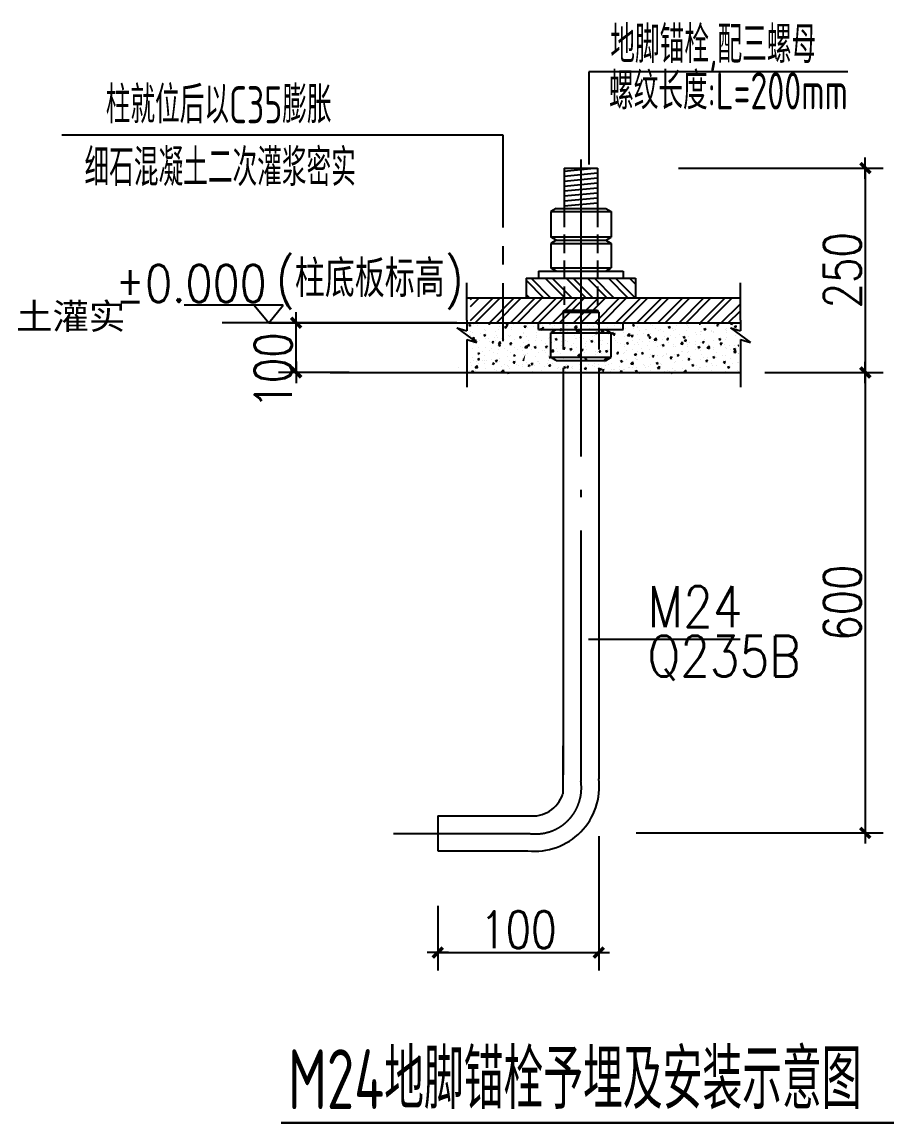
# Model space of a CAD drawing. Extents: x 2072855 to 2883818, y 17306032 to 17674225.
# Drawn here: x 2236863 to 2248630, y 17534726 to 17549580 of the extents above; entities that cross this region are included whole.
import ezdxf
from ezdxf.enums import TextEntityAlignment as Align

# ---------------------------------------------------------------- set-up
doc = ezdxf.new("R2010")
doc.units = 0
doc.header["$LTSCALE"] = 1000
doc.header["$MEASUREMENT"] = 0
for name, pattern in [('CENTER', [2, 1.25, -0.25, 0.25, -0.25]), ('CENTER3', [5, 4, -0.45, 0.1, -0.45]), ('DASH', [0.35, 0.25, -0.1]), ('DASHED', [0.75, 0.5, -0.25])]:
    doc.linetypes.add(name, pattern=pattern)
for name, color, linetype in [('1', 7, 'Continuous'), ('9', 7, 'Continuous'), ('DIMS', 3, 'Continuous'), ('HIDEN', 5, 'DASHED'), ('LAYER3', 3, 'CENTER'), ('PUB_DIM', 161, 'Continuous'), ('PUB_TEXT', 7, 'Continuous')]:
    doc.layers.add(name, color=color, linetype=linetype)
doc.styles.add('_HZDX', font='txt.shx', dxfattribs={"width": 0.8, "bigfont": 'HZDX.shx'})
doc.styles.add('_HZTXT', font='txt.shx', dxfattribs={"width": 0.8, "bigfont": 'hztxt.shx'})
doc.styles.add('TSSD_REIN', font='tssdeng.shx', dxfattribs={"width": 0.7, "bigfont": 'tssdchn.shx'})
doc.styles.add('图框', font='')
doc.styles.get('图框').set_extended_font_data('SimSun')

# ---------------------------------------------------------------- blocks, each defined once
blk = doc.blocks.new('_DIMX')
blk.add_line((-150, 0), (150, 0))
at = {"const_width": 50}
blk.add_lwpolyline([(-70, -70), (70, 70)], dxfattribs=at)
blk = doc.blocks.new('*X272')
at = {"color": 0}
for p, q in [((371.2, 714.86), (374.74, 718.39)), ((371.2, 717.69), (371.91, 718.39)), ((372.15, 714.39), (376.15, 718.39)), ((374.98, 714.39), (378.98, 718.39)), ((376.4, 714.39), (380.4, 718.39)), ((379.23, 714.39), (383.23, 718.39)), ((380.64, 714.39), (384.64, 718.39)), ((383.47, 714.39), (387.47, 718.39)), ((384.88, 714.39), (388.88, 718.39)), ((387.71, 714.39), (391.71, 718.39)), ((389.13, 714.39), (393.13, 718.39)), ((391.95, 714.39), (393.2, 715.64))]:
    blk.add_line(p, q, dxfattribs=at)
blk = doc.blocks.new('*X271')
at = {"color": 0}
for p, q in [((405.35, 732.04), (409.83, 736.51)), ((405.35, 736.28), (405.59, 736.51)), ((405.35, 734.87), (407, 736.51)), ((406.24, 731.51), (411.24, 736.51)), ((409.07, 731.51), (414.07, 736.51)), ((410.49, 731.51), (415.49, 736.51)), ((413.31, 731.51), (418.31, 736.51)), ((414.73, 731.51), (419.73, 736.51)), ((417.56, 731.51), (422.56, 736.51)), ((418.97, 731.51), (423.97, 736.51)), ((421.8, 731.51), (426.8, 736.51)), ((423.21, 731.51), (428.21, 736.51)), ((426.04, 731.51), (431.04, 736.51)), ((427.46, 731.51), (432.46, 736.51)), ((430.29, 731.51), (435.29, 736.51)), ((431.7, 731.51), (436.7, 736.51)), ((434.53, 731.51), (439.53, 736.51)), ((435.94, 731.51), (440.94, 736.51)), ((438.77, 731.51), (443.77, 736.51)), ((440.18, 731.51), (445.18, 736.51)), ((443.01, 731.51), (448.01, 736.51)), ((444.43, 731.51), (449.43, 736.51)), ((447.26, 731.51), (452.26, 736.51)), ((448.67, 731.51), (453.67, 736.51)), ((451.5, 731.51), (456.5, 736.51)), ((452.91, 731.51), (457.91, 736.51)), ((455.74, 731.51), (459.66, 735.43)), ((457.16, 731.51), (459.66, 734.01))]:
    blk.add_line(p, q, dxfattribs=at)
blk = doc.blocks.new('ARROW')
at = {"layer": 'DIMS'}
blk.add_solid([(0, 0), (1.5, 0.2), (1.5, -0.2)], dxfattribs=at)
blk = doc.blocks.new('BROKENTAG')
at = {"layer": 'DIMS'}
for p, q in [((-0.85, 0), (-3, 0)), ((1.5, 2), (-1.5, -2)), ((-0.85, 0), (-1.5, -2)), ((1.5, 2), (0.85, 0)), ((3, 0), (0.85, 0))]:
    blk.add_line(p, q, dxfattribs=at)

msp = doc.modelspace()

# ---------------------------------------------------------------- linework, layer by layer
at = {"color": 0}
for p, q in [((2242886.6, 17545491.2), (2242910, 17545500.2)), ((2242903.3, 17545480), (2242910.1, 17545500.2)), ((2242945, 17545506.7), (2242945, 17545506.7)), ((2243018.1, 17545514.6), (2243018.1, 17545514.6)), ((2243127.4, 17545509.3), (2243127.4, 17545509.3)), ((2243152.7, 17545512), (2243155.1, 17545514.9)), ((2243152.7, 17545512), (2243172.7, 17545510.3)), ((2243172.7, 17545510.3), (2243171.9, 17545514.9)), ((2243392.9, 17545491), (2243409, 17545510.3)), ((2243412.9, 17545489.2), (2243409.1, 17545510.2)), ((2243488.9, 17545508.2), (2243488.9, 17545508.2)), ((2243678.4, 17545508.8), (2243678.4, 17545508.8)), ((2243797, 17545510.4), (2243797, 17545510.4)), ((2243857.1, 17545501.3), (2243857.1, 17545501.3)), ((2243976.4, 17545514.9), (2243984, 17545513.7)), ((2243984, 17545513.7), (2243983.9, 17545514.9)), ((2244481.9, 17545494.1), (2244481.9, 17545494.1)), ((2244617.6, 17545514.9), (2244628.4, 17545507.5)), ((2244628.5, 17545507.5), (2244630.9, 17545514.9)), ((2244851.3, 17545495.3), (2244851.3, 17545495.3)), ((2244935.2, 17545506.4), (2244935.2, 17545506.4)), ((2245093, 17545491.9), (2245116.5, 17545500.9)), ((2245109.7, 17545480.7), (2245116.5, 17545500.9)), ((2245334, 17545497.8), (2245334, 17545497.8)), ((2245818.2, 17545502.1), (2245818.2, 17545502.1)), ((2245988.6, 17545511.8), (2245991.2, 17545514.9)), ((2245988.6, 17545511.8), (2246008.6, 17545510)), ((2246008.7, 17545510), (2246007.8, 17545514.9)), ((2246190.8, 17545505.1), (2246190.8, 17545505.1)), ((2246228.8, 17545490.7), (2246245, 17545510)), ((2246248.9, 17545489), (2246245, 17545510)), ((2246411.6, 17545511.9), (2246414.4, 17545514.9)), ((2246411.6, 17545511.9), (2246441.4, 17545507.3)), ((2246441.5, 17545507.3), (2246440.6, 17545514.9)), ((2242886.6, 17545491.2), (2242903.2, 17545480)), ((2242898.1, 17545367.9), (2242898.1, 17545367.9)), ((2242903, 17545407.6), (2242903, 17545407.6)), ((2242912.5, 17545360.5), (2242912.5, 17545360.5)), ((2242916.7, 17545481.6), (2242916.7, 17545481.6)), ((2242940.9, 17545395.2), (2242940.9, 17545395.2)), ((2243000.5, 17545492.6), (2243000.5, 17545492.6)), ((2243039.3, 17545377.2), (2243039.3, 17545377.2)), ((2243076.8, 17545360.4), (2243076.8, 17545360.4)), ((2243086.5, 17545356.4), (2243109.9, 17545365.4)), ((2243086.5, 17545356.4), (2243103.1, 17545345.1)), ((2243098.3, 17545441.1), (2243098.3, 17545441.1)), ((2243103.2, 17545345.1), (2243110, 17545365.4)), ((2243112.8, 17545418.8), (2243112.8, 17545418.8)), ((2243250.8, 17545405.1), (2243250.8, 17545405.1)), ((2243255.6, 17545352.8), (2243255.6, 17545352.8)), ((2243282, 17545440.3), (2243282, 17545440.3)), ((2243293.6, 17545474.6), (2243293.6, 17545474.6)), ((2243334.6, 17545416.1), (2243334.6, 17545416.1)), ((2243367.8, 17545464.4), (2243391.3, 17545473.4)), ((2243367.8, 17545464.4), (2243384.5, 17545453.2)), ((2243384.5, 17545453.1), (2243391.3, 17545473.4)), ((2243392.9, 17545491), (2243412.9, 17545489.3)), ((2243421.5, 17545357.4), (2243421.5, 17545357.4)), ((2243451.8, 17545353.9), (2243451.8, 17545353.9)), ((2243455.9, 17545465.4), (2243455.9, 17545465.4)), ((2243461.4, 17545432.8), (2243461.4, 17545432.8)), ((2243616.8, 17545391), (2243616.8, 17545391)), ((2243623.8, 17545377.5), (2243623.8, 17545377.5)), ((2243627.9, 17545489), (2243627.9, 17545489)), ((2243633.1, 17545470), (2243649.2, 17545489.2)), ((2243633.1, 17545470), (2243653.1, 17545468.3)), ((2243653.1, 17545468.2), (2243649.3, 17545489.2)), ((2243672.9, 17545460.7), (2243672.9, 17545460.7)), ((2243756.8, 17545471.7), (2243756.8, 17545471.7)), ((2243792.9, 17545398.9), (2243792.9, 17545398.9)), ((2243795.5, 17545356.3), (2243795.5, 17545356.3)), ((2243812.1, 17545424.5), (2243812.1, 17545424.5)), ((2243849.1, 17545437.6), (2243872.6, 17545446.6)), ((2243849.1, 17545437.6), (2243865.8, 17545426.3)), ((2243865.8, 17545426.3), (2243872.6, 17545446.6)), ((2243873.3, 17545449), (2243889.4, 17545468.2)), ((2243873.3, 17545449), (2243893.3, 17545447.2)), ((2243883.6, 17545488.4), (2243883.6, 17545488.4)), ((2243893.3, 17545447.2), (2243889.5, 17545468.2)), ((2243966.9, 17545424), (2243966.9, 17545424)), ((2244007, 17545384.2), (2244007, 17545384.2)), ((2244007.4, 17545458), (2244007.4, 17545458)), ((2244035.9, 17545493.7), (2244035.9, 17545493.7)), ((2244090.8, 17545395.2), (2244090.8, 17545395.2)), ((2244113.5, 17545428), (2244129.6, 17545447.2)), ((2244113.5, 17545428), (2244133.5, 17545426.2)), ((2244133.5, 17545426.2), (2244129.7, 17545447.2)), ((2244138.8, 17545447.6), (2244138.8, 17545447.6)), ((2244202.7, 17545491.5), (2244202.7, 17545491.5)), ((2244214.7, 17545486.2), (2244214.7, 17545486.2)), ((2244217.7, 17545411.9), (2244217.7, 17545411.9)), ((2244303.9, 17545357.6), (2244303.9, 17545357.6)), ((2244308, 17545469), (2244308, 17545469)), ((2244311.6, 17545462.9), (2244337.7, 17545490.1)), ((2244311.6, 17545462.9), (2244341.4, 17545458.2)), ((2244330.4, 17545410.8), (2244353.8, 17545419.8)), ((2244330.4, 17545410.8), (2244347.1, 17545399.5)), ((2244341.4, 17545458.2), (2244337.7, 17545490)), ((2244347.1, 17545399.5), (2244353.9, 17545419.7)), ((2244353.7, 17545407), (2244369.8, 17545426.2)), ((2244353.7, 17545407), (2244373.7, 17545405.2)), ((2244373.7, 17545405.2), (2244369.9, 17545426.2)), ((2244393.4, 17545478.6), (2244393.4, 17545478.6)), ((2244429.2, 17545439.7), (2244429.2, 17545439.7)), ((2244477.8, 17545382.7), (2244477.8, 17545382.7)), ((2244513, 17545450.8), (2244513, 17545450.8)), ((2244572.2, 17545471.1), (2244572.2, 17545471.1)), ((2244579.5, 17545358.8), (2244579.5, 17545358.8)), ((2244593.9, 17545385.9), (2244610, 17545405.2)), ((2244593.9, 17545385.9), (2244613.9, 17545384.2)), ((2244613.9, 17545384.2), (2244610.1, 17545405.2)), ((2244639.8, 17545467.5), (2244639.8, 17545467.5)), ((2244649.8, 17545406.2), (2244649.8, 17545406.2)), ((2244669, 17545407.4), (2244695.1, 17545434.6)), ((2244669, 17545407.4), (2244698.8, 17545402.8)), ((2244698.8, 17545402.8), (2244695.1, 17545434.6)), ((2244751, 17545463.5), (2244751, 17545463.5)), ((2244763.2, 17545363.2), (2244763.2, 17545363.2)), ((2244774.8, 17545392.3), (2244774.8, 17545392.3)), ((2244811.7, 17545383.9), (2244835.1, 17545392.9)), ((2244811.7, 17545383.9), (2244828.3, 17545372.7)), ((2244818.9, 17545427.7), (2244818.9, 17545427.7)), ((2244828.4, 17545372.7), (2244835.2, 17545392.9)), ((2244834.1, 17545364.9), (2244850.2, 17545384.2)), ((2244834.1, 17545364.9), (2244854.1, 17545363.2)), ((2244847.1, 17545374.3), (2244847.1, 17545374.3)), ((2244854.1, 17545363.2), (2244850.3, 17545384.1)), ((2244929.7, 17545456), (2244929.7, 17545456)), ((2244970.1, 17545425.8), (2244970.1, 17545425.8)), ((2244973.9, 17545391), (2244973.9, 17545391)), ((2244992.9, 17545452.8), (2244992.9, 17545452.8)), ((2245026.4, 17545352), (2245052.5, 17545379.2)), ((2245026.4, 17545352), (2245056.2, 17545347.4)), ((2245050.3, 17545352.3), (2245050.3, 17545352.3)), ((2245056.2, 17545347.4), (2245052.5, 17545379.2)), ((2245074.3, 17545343.9), (2245090.4, 17545363.2)), ((2245094.3, 17545342.1), (2245090.5, 17545363.1)), ((2245093, 17545491.9), (2245109.7, 17545480.7)), ((2245108.5, 17545448.4), (2245108.5, 17545448.4)), ((2245160.7, 17545364.9), (2245160.7, 17545364.9)), ((2245164.8, 17545476.4), (2245164.8, 17545476.4)), ((2245165.4, 17545459.3), (2245165.4, 17545459.3)), ((2245185.4, 17545418.8), (2245185.4, 17545418.8)), ((2245245.6, 17545385.8), (2245245.6, 17545385.8)), ((2245269.2, 17545429.9), (2245269.2, 17545429.9)), ((2245287.3, 17545440.9), (2245287.3, 17545440.9)), ((2245292.9, 17545357.1), (2245316.4, 17545366.1)), ((2245292.9, 17545357.1), (2245309.6, 17545345.9)), ((2245309.6, 17545345.9), (2245316.4, 17545366.1)), ((2245329.9, 17545386.3), (2245329.9, 17545386.3)), ((2245360.7, 17545492.9), (2245360.7, 17545492.9)), ((2245396.1, 17545446.5), (2245396.1, 17545446.5)), ((2245440.9, 17545419.3), (2245440.9, 17545419.3)), ((2245466, 17545433.3), (2245466, 17545433.3)), ((2245503.8, 17545411.4), (2245503.8, 17545411.4)), ((2245574.3, 17545465.1), (2245597.8, 17545474.1)), ((2245574.3, 17545465.1), (2245591, 17545453.9)), ((2245591, 17545453.9), (2245597.8, 17545474.1)), ((2245603.3, 17545353.3), (2245603.3, 17545353.3)), ((2245607.6, 17545474.4), (2245607.6, 17545474.4)), ((2245636.2, 17545452.9), (2245636.2, 17545452.9)), ((2245644.8, 17545425.8), (2245644.8, 17545425.8)), ((2245675.8, 17545435), (2245675.8, 17545435)), ((2245691.4, 17545485.4), (2245691.4, 17545485.4)), ((2245730.1, 17545370), (2245730.1, 17545370)), ((2245823.6, 17545418.2), (2245823.6, 17545418.2)), ((2245831.5, 17545486.4), (2245831.5, 17545486.4)), ((2245844.9, 17545456.5), (2245844.9, 17545456.5)), ((2245941.6, 17545397.9), (2245941.6, 17545397.9)), ((2245959.4, 17545369.2), (2245959.4, 17545369.2)), ((2246002.4, 17545410.6), (2246002.4, 17545410.6)), ((2246014.8, 17545370.1), (2246014.8, 17545370.1)), ((2246018.8, 17545481.6), (2246018.8, 17545481.6)), ((2246025.5, 17545408.9), (2246025.5, 17545408.9)), ((2246055.6, 17545438.3), (2246079, 17545447.3)), ((2246055.6, 17545438.3), (2246072.2, 17545427.1)), ((2246072.3, 17545427), (2246079.1, 17545447.3)), ((2246152.3, 17545425.6), (2246152.3, 17545425.6)), ((2246154.7, 17545402.7), (2246154.7, 17545402.7)), ((2246181.1, 17545403.1), (2246181.1, 17545403.1)), ((2246186.7, 17545393.7), (2246186.7, 17545393.7)), ((2246228.8, 17545490.7), (2246248.8, 17545489)), ((2246350, 17545436.2), (2246350, 17545436.2)), ((2246355.9, 17545415.1), (2246355.9, 17545415.1)), ((2246359.9, 17545395.5), (2246359.9, 17545395.5)), ((2246363.8, 17545453.5), (2246363.8, 17545453.5)), ((2246447.6, 17545464.5), (2246447.6, 17545464.5)), ((2246469, 17545469.7), (2246485.2, 17545489)), ((2246469, 17545469.7), (2246489, 17545468)), ((2246489.1, 17545467.9), (2246485.2, 17545488.9)), ((2246486.4, 17545349.1), (2246486.4, 17545349.1)), ((2242926.4, 17545302.9), (2242952.5, 17545330.1)), ((2242926.4, 17545302.9), (2242956.2, 17545298.3)), ((2242936.8, 17545283.8), (2242936.8, 17545283.8)), ((2242951.2, 17545245.2), (2242951.2, 17545245.2)), ((2242956.2, 17545298.3), (2242952.5, 17545330.1)), ((2242959, 17545281.2), (2242975.1, 17545300.4)), ((2242959, 17545281.2), (2242979, 17545279.4)), ((2242968.7, 17545322.9), (2242968.7, 17545322.9)), ((2242979, 17545279.4), (2242975.1, 17545300.4)), ((2243030.9, 17545290.4), (2243030.9, 17545290.4)), ((2243108.8, 17545307.3), (2243108.8, 17545307.3)), ((2243147.5, 17545315.4), (2243147.5, 17545315.4)), ((2243162.7, 17545273), (2243162.7, 17545273)), ((2243199.2, 17545260.1), (2243215.3, 17545279.4)), ((2243199.2, 17545260.1), (2243219.2, 17545258.4)), ((2243219.2, 17545258.4), (2243215.3, 17545279.4)), ((2243226.2, 17545323.9), (2243226.2, 17545323.9)), ((2243246.5, 17545284), (2243246.5, 17545284)), ((2243273.8, 17545217.3), (2243273.8, 17545217.3)), ((2243277.9, 17545328.8), (2243277.9, 17545328.8)), ((2243283.8, 17545247.5), (2243309.9, 17545274.7)), ((2243283.8, 17545247.5), (2243313.6, 17545242.9)), ((2243286.4, 17545221.6), (2243309.8, 17545230.6)), ((2243286.4, 17545221.6), (2243303, 17545210.3)), ((2243303.1, 17545210.3), (2243309.9, 17545230.5)), ((2243313.6, 17545242.9), (2243309.9, 17545274.7)), ((2243326.2, 17545307.8), (2243326.2, 17545307.8)), ((2243373.3, 17545300.7), (2243373.3, 17545300.7)), ((2243434.4, 17545345.3), (2243434.4, 17545345.3)), ((2243439.4, 17545239.1), (2243455.5, 17545258.4)), ((2243439.4, 17545239.1), (2243459.4, 17545237.4)), ((2243447.8, 17545242.4), (2243447.8, 17545242.4)), ((2243459.4, 17545237.3), (2243455.5, 17545258.3)), ((2243505, 17545300.3), (2243505, 17545300.3)), ((2243567.7, 17545329.6), (2243591.2, 17545338.6)), ((2243567.7, 17545329.6), (2243584.4, 17545318.3)), ((2243580.6, 17545207.5), (2243580.6, 17545207.5)), ((2243584.4, 17545318.3), (2243591.2, 17545338.5)), ((2243584.8, 17545328.6), (2243584.8, 17545328.6)), ((2243613.1, 17545337.7), (2243613.1, 17545337.7)), ((2243619.7, 17545266), (2243619.7, 17545266)), ((2243641.2, 17545192.1), (2243667.3, 17545219.3)), ((2243671, 17545187.4), (2243667.3, 17545219.2)), ((2243668.7, 17545339.6), (2243668.7, 17545339.6)), ((2243679.6, 17545218.1), (2243695.7, 17545237.3)), ((2243679.6, 17545218.1), (2243699.6, 17545216.4)), ((2243683.8, 17545292.7), (2243683.8, 17545292.7)), ((2243699.6, 17545216.3), (2243695.7, 17545237.3)), ((2243707.4, 17545224.2), (2243707.4, 17545224.2)), ((2243767.6, 17545194.7), (2243791.1, 17545203.7)), ((2243784.3, 17545183.5), (2243791.1, 17545203.7)), ((2243788.9, 17545287.4), (2243788.9, 17545287.4)), ((2243791.9, 17545330.2), (2243791.9, 17545330.2)), ((2243798.3, 17545224.7), (2243798.3, 17545224.7)), ((2243862.5, 17545285.2), (2243862.5, 17545285.2)), ((2243918.9, 17545252.1), (2243918.9, 17545252.1)), ((2243919.8, 17545197.1), (2243935.9, 17545216.3)), ((2243919.8, 17545197.1), (2243939.8, 17545195.3)), ((2243939.8, 17545195.3), (2243935.9, 17545216.3)), ((2243958.7, 17545201.1), (2243958.7, 17545201.1)), ((2243962.8, 17545312.5), (2243962.8, 17545312.5)), ((2243970.7, 17545322.6), (2243970.7, 17545322.6)), ((2243993.6, 17545258.2), (2243993.6, 17545258.2)), ((2244002.7, 17545263.1), (2244002.7, 17545263.1)), ((2244041.3, 17545277.6), (2244041.3, 17545277.6)), ((2244049, 17545302.7), (2244072.5, 17545311.7)), ((2244049, 17545302.7), (2244065.7, 17545291.5)), ((2244065.7, 17545291.5), (2244072.5, 17545311.7)), ((2244129.6, 17545279.8), (2244129.6, 17545279.8)), ((2244130.7, 17545224.6), (2244130.7, 17545224.6)), ((2244134.7, 17545336.1), (2244134.7, 17545336.1)), ((2244149.5, 17545315.1), (2244149.5, 17545315.1)), ((2244188.9, 17545291.7), (2244188.9, 17545291.7)), ((2244220.1, 17545270.1), (2244220.1, 17545270.1)), ((2244269.1, 17545218.2), (2244269.1, 17545218.2)), ((2244299.8, 17545246.1), (2244299.8, 17545246.1)), ((2244328.2, 17545307.5), (2244328.2, 17545307.5)), ((2244341.1, 17545307.7), (2244341.1, 17545307.7)), ((2244384.2, 17545325.3), (2244384.2, 17545325.3)), ((2244398.8, 17545262.5), (2244398.8, 17545262.5)), ((2244424.9, 17545318.7), (2244424.9, 17545318.7)), ((2244463.6, 17545203.3), (2244463.6, 17545203.3)), ((2244464.4, 17545251.7), (2244464.4, 17545251.7)), ((2244473.8, 17545271.2), (2244473.8, 17545271.2)), ((2244507, 17545299.9), (2244507, 17545299.9)), ((2244530.3, 17545275.9), (2244553.7, 17545284.9)), ((2244530.3, 17545275.9), (2244546.9, 17545264.7)), ((2244547, 17545264.7), (2244553.8, 17545284.9)), ((2244551.7, 17545335.4), (2244551.7, 17545335.4)), ((2244577.6, 17545255), (2244577.6, 17545255)), ((2244645.7, 17545294.8), (2244645.7, 17545294.8)), ((2244659.7, 17545285.2), (2244659.7, 17545285.2)), ((2244675.1, 17545231.2), (2244675.1, 17545231.2)), ((2244685.8, 17545292.4), (2244685.8, 17545292.4)), ((2244756.4, 17545247.4), (2244756.4, 17545247.4)), ((2244759, 17545242.2), (2244759, 17545242.2)), ((2244810.8, 17545204.7), (2244810.8, 17545204.7)), ((2244814.9, 17545316.2), (2244814.9, 17545316.2)), ((2244855, 17545318.8), (2244855, 17545318.8)), ((2244864.5, 17545284.8), (2244864.5, 17545284.8)), ((2244885.8, 17545258.9), (2244885.8, 17545258.9)), ((2244935.1, 17545239.9), (2244935.1, 17545239.9)), ((2244982.9, 17545201.6), (2244982.9, 17545201.6)), ((2244984.7, 17545229.8), (2244984.7, 17545229.8)), ((2244988.8, 17545341.3), (2244988.8, 17545341.3)), ((2245011.6, 17545249.1), (2245035, 17545258.1)), ((2245011.6, 17545249.1), (2245028.2, 17545237.9)), ((2245028.3, 17545237.8), (2245035, 17545258.1)), ((2245043.3, 17545277.3), (2245043.3, 17545277.3)), ((2245074.3, 17545343.9), (2245094.3, 17545342.2)), ((2245097.3, 17545286.7), (2245097.3, 17545286.7)), ((2245113.9, 17545232.3), (2245113.9, 17545232.3)), ((2245156.7, 17545253.4), (2245156.7, 17545253.4)), ((2245178.2, 17545235.1), (2245178.2, 17545235.1)), ((2245181.1, 17545297.8), (2245181.1, 17545297.8)), ((2245222.1, 17545269.7), (2245222.1, 17545269.7)), ((2245292.7, 17545224.7), (2245292.7, 17545224.7)), ((2245308, 17545314.5), (2245308, 17545314.5)), ((2245314.5, 17545322.9), (2245330.6, 17545342.1)), ((2245314.5, 17545322.9), (2245334.5, 17545321.1)), ((2245325.8, 17545274.8), (2245325.8, 17545274.8)), ((2245334.5, 17545321.1), (2245330.7, 17545342.1)), ((2245373.5, 17545268.6), (2245373.5, 17545268.6)), ((2245383.8, 17545296.6), (2245409.9, 17545323.8)), ((2245383.8, 17545296.6), (2245413.6, 17545292)), ((2245400.8, 17545262.2), (2245400.8, 17545262.2)), ((2245413.7, 17545291.9), (2245410, 17545323.7)), ((2245431.4, 17545210.2), (2245431.4, 17545210.2)), ((2245471.4, 17545217.2), (2245471.4, 17545217.2)), ((2245492.8, 17545222.3), (2245516.3, 17545231.3)), ((2245492.8, 17545222.3), (2245509.5, 17545211)), ((2245499.7, 17545300), (2245499.7, 17545300)), ((2245509.5, 17545211), (2245516.3, 17545231.3)), ((2245515.2, 17545221.3), (2245515.2, 17545221.3)), ((2245519.5, 17545342.3), (2245519.5, 17545342.3)), ((2245554.7, 17545301.9), (2245570.8, 17545321.1)), ((2245554.7, 17545301.9), (2245574.7, 17545300.1)), ((2245568.8, 17545302.1), (2245568.8, 17545302.1)), ((2245574.7, 17545300.1), (2245570.9, 17545321.1)), ((2245579.6, 17545254.6), (2245579.6, 17545254.6)), ((2245642, 17545238), (2245642, 17545238)), ((2245650.2, 17545209.6), (2245650.2, 17545209.6)), ((2245667.6, 17545212.1), (2245667.6, 17545212.1)), ((2245671.7, 17545323.5), (2245671.7, 17545323.5)), ((2245741.2, 17545241.1), (2245767.3, 17545268.3)), ((2245741.2, 17545241.1), (2245771, 17545236.5)), ((2245758.4, 17545247.1), (2245758.4, 17545247.1)), ((2245764.1, 17545335.7), (2245764.1, 17545335.7)), ((2245771.1, 17545236.5), (2245767.4, 17545268.3)), ((2245774.2, 17545330.3), (2245797.7, 17545339.3)), ((2245774.2, 17545330.3), (2245790.9, 17545319.1)), ((2245790.9, 17545319), (2245797.7, 17545339.3)), ((2245794.9, 17545280.9), (2245811, 17545300.1)), ((2245794.9, 17545280.9), (2245814.9, 17545279.1)), ((2245814.9, 17545279.1), (2245811.1, 17545300.1)), ((2245829, 17545202.1), (2245829, 17545202.1)), ((2245836.8, 17545233.5), (2245836.8, 17545233.5)), ((2245840.8, 17545345), (2245840.8, 17545345)), ((2245853.5, 17545265.8), (2245853.5, 17545265.8)), ((2245937.1, 17545239.5), (2245937.1, 17545239.5)), ((2245937.4, 17545276.8), (2245937.4, 17545276.8)), ((2245974.1, 17545195.5), (2245997.6, 17545204.5)), ((2245990.8, 17545184.2), (2245997.6, 17545204.4)), ((2246010.7, 17545258.6), (2246010.7, 17545258.6)), ((2246035.1, 17545259.9), (2246051.2, 17545279.1)), ((2246035.1, 17545259.9), (2246055.1, 17545258.1)), ((2246055.1, 17545258.1), (2246051.3, 17545279.1)), ((2246064.2, 17545293.5), (2246064.2, 17545293.5)), ((2246098.6, 17545185.7), (2246124.7, 17545212.9)), ((2246115.9, 17545232), (2246115.9, 17545232)), ((2246128.5, 17545181.1), (2246124.8, 17545212.9)), ((2246140.9, 17545202.9), (2246140.9, 17545202.9)), ((2246182.6, 17545282.2), (2246182.6, 17545282.2)), ((2246255.5, 17545303.5), (2246278.9, 17545312.5)), ((2246255.5, 17545303.5), (2246272.1, 17545292.2)), ((2246271.4, 17545200.3), (2246271.4, 17545200.3)), ((2246272.2, 17545292.2), (2246279, 17545312.4)), ((2246275.3, 17545238.8), (2246291.4, 17545258.1)), ((2246275.3, 17545238.8), (2246295.3, 17545237.1)), ((2246275.7, 17545321.4), (2246275.7, 17545321.4)), ((2246295.3, 17545237.1), (2246291.5, 17545258.1)), ((2246294.7, 17545224.4), (2246294.7, 17545224.4)), ((2246336.2, 17545236.4), (2246336.2, 17545236.4)), ((2246351.8, 17545303.6), (2246351.8, 17545303.6)), ((2246359.5, 17545332.4), (2246359.5, 17545332.4)), ((2246398.3, 17545217), (2246398.3, 17545217)), ((2246473.4, 17545216.9), (2246473.4, 17545216.9)), ((2246515.5, 17545217.8), (2246523, 17545226.8)), ((2246515.5, 17545217.8), (2246523, 17545217.2)), ((2246521.7, 17545217.2), (2246521.7, 17545217.2)), ((2242928.7, 17545060.8), (2242928.7, 17545060.8)), ((2242932.7, 17545172.3), (2242932.7, 17545172.3)), ((2243005, 17545113.5), (2243028.4, 17545122.5)), ((2243005, 17545113.5), (2243021.6, 17545102.3)), ((2243005.4, 17545029.3), (2243021.6, 17545048.5)), ((2243010.2, 17545190.1), (2243010.2, 17545190.1)), ((2243017.1, 17545090.6), (2243017.1, 17545090.6)), ((2243025.5, 17545027.5), (2243021.6, 17545048.5)), ((2243021.7, 17545102.3), (2243028.5, 17545122.5)), ((2243074.6, 17545140.9), (2243074.6, 17545140.9)), ((2243100.6, 17545084.4), (2243100.6, 17545084.4)), ((2243104.7, 17545195.9), (2243104.7, 17545195.9)), ((2243158.4, 17545152), (2243158.4, 17545152)), ((2243189, 17545182.6), (2243189, 17545182.6)), ((2243212.4, 17545124.1), (2243212.4, 17545124.1)), ((2243269.8, 17545105.8), (2243269.8, 17545105.8)), ((2243285.2, 17545168.7), (2243285.2, 17545168.7)), ((2243292.7, 17545050.6), (2243292.7, 17545050.6)), ((2243367.8, 17545175), (2243367.8, 17545175)), ((2243407.7, 17545157.6), (2243407.7, 17545157.6)), ((2243408.6, 17545064.4), (2243408.6, 17545064.4)), ((2243443.7, 17545130.9), (2243443.7, 17545130.9)), ((2243486.3, 17545086.7), (2243509.7, 17545095.7)), ((2243486.3, 17545086.7), (2243502.9, 17545075.5)), ((2243488, 17545084.1), (2243488, 17545084.1)), ((2243492.5, 17545075.5), (2243492.5, 17545075.5)), ((2243496.7, 17545196.5), (2243496.7, 17545196.5)), ((2243503, 17545075.5), (2243509.7, 17545095.7)), ((2243546.5, 17545167.5), (2243546.5, 17545167.5)), ((2243603, 17545191.2), (2243603, 17545191.2)), ((2243615.6, 17545154.5), (2243615.6, 17545154.5)), ((2243619.3, 17545092.2), (2243619.3, 17545092.2)), ((2243641.2, 17545192.1), (2243671, 17545187.5)), ((2243683.3, 17545117.6), (2243683.3, 17545117.6)), ((2243725.3, 17545159.9), (2243725.3, 17545159.9)), ((2243767.6, 17545194.7), (2243784.3, 17545183.5)), ((2243780.7, 17545064.5), (2243780.7, 17545064.5)), ((2243784.8, 17545175.9), (2243784.8, 17545175.9)), ((2243830.8, 17545120), (2243830.8, 17545120)), ((2243878.6, 17545151.2), (2243878.6, 17545151.2)), ((2243904.1, 17545152.4), (2243904.1, 17545152.4)), ((2243914.6, 17545131), (2243914.6, 17545131)), ((2243954.7, 17545089.6), (2243954.7, 17545089.6)), ((2243967.5, 17545059.9), (2243991, 17545068.9)), ((2243967.5, 17545059.9), (2243984.2, 17545048.7)), ((2243984.2, 17545048.6), (2243991, 17545068.9)), ((2243998.6, 17545136.7), (2244024.7, 17545163.8)), ((2243998.6, 17545136.7), (2244028.4, 17545132)), ((2244028.4, 17545132), (2244024.7, 17545163.8)), ((2244041.5, 17545147.7), (2244041.5, 17545147.7)), ((2244073.8, 17545184.7), (2244073.8, 17545184.7)), ((2244082.8, 17545144.8), (2244082.8, 17545144.8)), ((2244126.6, 17545113.2), (2244126.6, 17545113.2)), ((2244160, 17545176.1), (2244176.1, 17545195.3)), ((2244160, 17545176.1), (2244180, 17545174.3)), ((2244180, 17545174.3), (2244176.1, 17545195.3)), ((2244201.7, 17545067.5), (2244201.7, 17545067.5)), ((2244248.7, 17545054.5), (2244248.7, 17545054.5)), ((2244248.9, 17545167.9), (2244272.4, 17545176.9)), ((2244248.9, 17545167.9), (2244265.6, 17545156.7)), ((2244253, 17545175.6), (2244253, 17545175.6)), ((2244261.6, 17545137.3), (2244261.6, 17545137.3)), ((2244265.6, 17545156.7), (2244272.4, 17545176.9)), ((2244295.8, 17545134.6), (2244295.8, 17545134.6)), ((2244336.8, 17545186.6), (2244336.8, 17545186.6)), ((2244356, 17545081.2), (2244382.1, 17545108.4)), ((2244356, 17545081.2), (2244385.8, 17545076.6)), ((2244375.5, 17545071.2), (2244375.5, 17545071.2)), ((2244385.8, 17545076.6), (2244382.1, 17545108.4)), ((2244397, 17545101), (2244397, 17545101)), ((2244400.2, 17545155.1), (2244416.3, 17545174.3)), ((2244400.2, 17545155.1), (2244420.2, 17545153.3)), ((2244420.2, 17545153.3), (2244416.3, 17545174.3)), ((2244440.4, 17545129.7), (2244440.4, 17545129.7)), ((2244469.7, 17545159.7), (2244469.7, 17545159.7)), ((2244587, 17545099.1), (2244587, 17545099.1)), ((2244592.3, 17545134.5), (2244592.3, 17545134.5)), ((2244619.1, 17545122.2), (2244619.1, 17545122.2)), ((2244637.6, 17545071.8), (2244637.6, 17545071.8)), ((2244640.4, 17545134), (2244656.5, 17545153.3)), ((2244640.4, 17545134), (2244660.4, 17545132.3)), ((2244641.6, 17545183.3), (2244641.6, 17545183.3)), ((2244660.4, 17545132.3), (2244656.5, 17545153.3)), ((2244670.9, 17545110.1), (2244670.9, 17545110.1)), ((2244713.4, 17545025.8), (2244739.5, 17545053)), ((2244730.2, 17545141.1), (2244753.6, 17545150.1)), ((2244730.2, 17545141.1), (2244746.8, 17545129.9)), ((2244743.2, 17545021.1), (2244739.5, 17545053)), ((2244746.9, 17545129.8), (2244753.7, 17545150.1)), ((2244787.6, 17545168.1), (2244787.6, 17545168.1)), ((2244797.7, 17545126.8), (2244797.7, 17545126.8)), ((2244797.9, 17545114.6), (2244797.9, 17545114.6)), ((2244806.7, 17545093.2), (2244806.7, 17545093.2)), ((2244880.6, 17545113), (2244896.7, 17545132.3)), ((2244880.6, 17545113), (2244900.6, 17545111.3)), ((2244900.6, 17545111.3), (2244896.7, 17545132.3)), ((2244976.7, 17545107.1), (2244976.7, 17545107.1)), ((2244980.6, 17545118.3), (2244980.6, 17545118.3)), ((2245009.2, 17545154.6), (2245009.2, 17545154.6)), ((2245093, 17545165.7), (2245093, 17545165.7)), ((2245120.8, 17545092), (2245136.9, 17545111.3)), ((2245120.8, 17545092), (2245140.8, 17545090.3)), ((2245131.8, 17545050.3), (2245131.8, 17545050.3)), ((2245140.8, 17545090.2), (2245136.9, 17545111.2)), ((2245152.6, 17545141.9), (2245152.6, 17545141.9)), ((2245155.4, 17545099.5), (2245155.4, 17545099.5)), ((2245211.5, 17545114.3), (2245234.9, 17545123.3)), ((2245211.5, 17545114.3), (2245228.1, 17545103)), ((2245219.9, 17545182.4), (2245219.9, 17545182.4)), ((2245228.2, 17545103), (2245234.9, 17545123.2)), ((2245317.7, 17545051.9), (2245317.7, 17545051.9)), ((2245321.7, 17545163.4), (2245321.7, 17545163.4)), ((2245334.2, 17545092), (2245334.2, 17545092)), ((2245343.3, 17545078.1), (2245343.3, 17545078.1)), ((2245359.7, 17545068.8), (2245359.7, 17545068.8)), ((2245361, 17545071), (2245377.1, 17545090.2)), ((2245361, 17545071), (2245381, 17545069.3)), ((2245381, 17545069.2), (2245377.1, 17545090.2)), ((2245427.1, 17545089.2), (2245427.1, 17545089.2)), ((2245491.6, 17545077), (2245491.6, 17545077)), ((2245495.7, 17545188.5), (2245495.7, 17545188.5)), ((2245513, 17545084.4), (2245513, 17545084.4)), ((2245553.9, 17545105.9), (2245553.9, 17545105.9)), ((2245555, 17545102.3), (2245555, 17545102.3)), ((2245601.1, 17545050), (2245617.3, 17545069.2)), ((2245601.1, 17545050), (2245621.2, 17545048.2)), ((2245621.2, 17545048.2), (2245617.3, 17545069.2)), ((2245663.5, 17545100.6), (2245663.5, 17545100.6)), ((2245691.7, 17545076.8), (2245691.7, 17545076.8)), ((2245692.7, 17545087.5), (2245716.2, 17545096.5)), ((2245692.7, 17545087.5), (2245709.4, 17545076.2)), ((2245709.4, 17545076.2), (2245716.2, 17545096.4)), ((2245750.3, 17545135.9), (2245750.3, 17545135.9)), ((2245765.4, 17545133.7), (2245765.4, 17545133.7)), ((2245830.6, 17545062.3), (2245830.6, 17545062.3)), ((2245832.7, 17545122), (2245832.7, 17545122)), ((2245849.3, 17545144.8), (2245849.3, 17545144.8)), ((2245870.5, 17545069.3), (2245870.5, 17545069.3)), ((2245945.6, 17545169.4), (2245945.6, 17545169.4)), ((2245974.1, 17545195.5), (2245990.8, 17545184.2)), ((2245976.1, 17545161.5), (2245976.1, 17545161.5)), ((2246006.6, 17545147.1), (2246006.6, 17545147.1)), ((2246007.8, 17545194.5), (2246007.8, 17545194.5)), ((2246025.9, 17545095.9), (2246025.9, 17545095.9)), ((2246049.3, 17545061.7), (2246049.3, 17545061.7)), ((2246098.6, 17545185.7), (2246128.4, 17545181.1)), ((2246099.5, 17545057.2), (2246099.5, 17545057.2)), ((2246174, 17545060.6), (2246197.4, 17545069.6)), ((2246174, 17545060.6), (2246190.7, 17545049.4)), ((2246174.5, 17545059.2), (2246174.5, 17545059.2)), ((2246178.6, 17545170.7), (2246178.6, 17545170.7)), ((2246183.3, 17545068.3), (2246183.3, 17545068.3)), ((2246186.5, 17545187), (2246186.5, 17545187)), ((2246187.6, 17545189.3), (2246187.6, 17545189.3)), ((2246190.7, 17545049.4), (2246197.5, 17545069.6)), ((2246221.2, 17545129.4), (2246221.2, 17545129.4)), ((2246228.1, 17545054.2), (2246228.1, 17545054.2)), ((2246310.2, 17545085), (2246310.2, 17545085)), ((2246343.7, 17545080.7), (2246343.7, 17545080.7)), ((2246347.7, 17545192.1), (2246347.7, 17545192.1)), ((2246365.3, 17545179.4), (2246365.3, 17545179.4)), ((2246416.5, 17545162.9), (2246416.5, 17545162.9)), ((2246455.4, 17545168.6), (2246478.8, 17545177.6)), ((2246455.4, 17545168.6), (2246472, 17545157.4)), ((2246456, 17545130.3), (2246482.1, 17545157.5)), ((2246456, 17545130.3), (2246485.8, 17545125.7)), ((2246472.1, 17545157.4), (2246478.9, 17545177.6)), ((2246485.9, 17545125.6), (2246482.2, 17545157.4)), ((2246517.6, 17545105.8), (2246517.6, 17545105.8)), ((2246521.7, 17545112.8), (2246521.7, 17545112.8)), ((2242750.7, 17544924.2), (2242750.7, 17544924.2)), ((2242902.1, 17544983.5), (2242902.1, 17544983.5)), ((2242924.6, 17544949.3), (2242924.6, 17544949.3)), ((2242945, 17545019), (2242945, 17545019)), ((2242970.8, 17544921.3), (2242996.9, 17544948.5)), ((2242970.8, 17544921.3), (2243000.6, 17544916.7)), ((2242986.5, 17545008.8), (2242986.5, 17545008.8)), ((2243000.6, 17544916.6), (2242996.9, 17544948.5)), ((2243005.4, 17545029.3), (2243025.4, 17545027.5)), ((2243015.6, 17544974), (2243015.6, 17544974)), ((2243070.3, 17545019.9), (2243070.3, 17545019.9)), ((2243096.5, 17544972.9), (2243096.5, 17544972.9)), ((2243097.4, 17545017.1), (2243097.4, 17545017.1)), ((2243109.1, 17544904.5), (2243109.1, 17544904.5)), ((2243123.8, 17545011.5), (2243123.8, 17545011.5)), ((2243194.4, 17544966.5), (2243194.4, 17544966.5)), ((2243197.2, 17545036.6), (2243197.2, 17545036.6)), ((2243204.9, 17544978.7), (2243228.3, 17544987.7)), ((2243204.9, 17544978.7), (2243221.5, 17544967.5)), ((2243221.6, 17544967.5), (2243228.4, 17544987.7)), ((2243245.6, 17545008.2), (2243261.8, 17545027.5)), ((2243245.6, 17545008.2), (2243265.6, 17545006.5)), ((2243265.7, 17545006.5), (2243261.8, 17545027.5)), ((2243265.7, 17544994.3), (2243265.7, 17544994.3)), ((2243302.5, 17545003.9), (2243302.5, 17545003.9)), ((2243320.5, 17544932.3), (2243320.5, 17544932.3)), ((2243373.1, 17544958.9), (2243373.1, 17544958.9)), ((2243404.4, 17544943.4), (2243404.4, 17544943.4)), ((2243420.5, 17544933.4), (2243420.5, 17544933.4)), ((2243435.6, 17544908), (2243435.6, 17544908)), ((2243439.6, 17545019.4), (2243439.6, 17545019.4)), ((2243481.3, 17544996.4), (2243481.3, 17544996.4)), ((2243485.8, 17544987.2), (2243502, 17545006.5)), ((2243485.8, 17544987.2), (2243505.8, 17544985.5)), ((2243505.9, 17544985.5), (2243502, 17545006.4)), ((2243531.2, 17544960.1), (2243531.2, 17544960.1)), ((2243551.9, 17544951.4), (2243551.9, 17544951.4)), ((2243607.5, 17544931.5), (2243607.5, 17544931.5)), ((2243611.6, 17545043), (2243611.6, 17545043)), ((2243615.8, 17544966.9), (2243615.8, 17544966.9)), ((2243660.1, 17544988.8), (2243660.1, 17544988.8)), ((2243686.2, 17544951.9), (2243709.6, 17544960.9)), ((2243686.2, 17544951.9), (2243702.8, 17544940.7)), ((2243702.9, 17544940.6), (2243709.6, 17544960.9)), ((2243726, 17544966.2), (2243742.2, 17544985.4)), ((2243726, 17544966.2), (2243746, 17544964.5)), ((2243730.7, 17544943.8), (2243730.7, 17544943.8)), ((2243746.1, 17544964.4), (2243742.2, 17544985.4)), ((2243742.7, 17544987.9), (2243742.7, 17544987.9)), ((2243776.7, 17544953), (2243776.7, 17544953)), ((2243811.1, 17545000.4), (2243811.1, 17545000.4)), ((2243826.5, 17544999), (2243826.5, 17544999)), ((2243838.8, 17544981.3), (2243838.8, 17544981.3)), ((2243909.5, 17544936.3), (2243909.5, 17544936.3)), ((2243950.6, 17544978.1), (2243950.6, 17544978.1)), ((2243953.4, 17545015.6), (2243953.4, 17545015.6)), ((2243966.2, 17544945.2), (2243982.4, 17544964.4)), ((2243966.2, 17544945.2), (2243986.2, 17544943.4)), ((2243986.3, 17544943.4), (2243982.4, 17544964.4)), ((2244006.4, 17545034), (2244006.4, 17545034)), ((2244017.6, 17544973.7), (2244017.6, 17544973.7)), ((2244076.8, 17544911.4), (2244076.8, 17544911.4)), ((2244088.2, 17544928.7), (2244088.2, 17544928.7)), ((2244122.5, 17545001.7), (2244122.5, 17545001.7)), ((2244160.6, 17544922.4), (2244160.6, 17544922.4)), ((2244164.9, 17545043.5), (2244164.9, 17545043.5)), ((2244167.4, 17544925.1), (2244190.9, 17544934.1)), ((2244167.4, 17544925.1), (2244184.1, 17544913.8)), ((2244184.1, 17544913.8), (2244190.9, 17544934)), ((2244196.4, 17544966.1), (2244196.4, 17544966.1)), ((2244206.4, 17544924.2), (2244222.6, 17544943.4)), ((2244206.4, 17544924.2), (2244226.4, 17544922.4)), ((2244226.5, 17544922.4), (2244222.6, 17544943.4)), ((2244267, 17544921.2), (2244267, 17544921.2)), ((2244287.4, 17544939.1), (2244287.4, 17544939.1)), ((2244287.6, 17544911.6), (2244287.6, 17544911.6)), ((2244291.7, 17545023.1), (2244291.7, 17545023.1)), ((2244375.2, 17544958.6), (2244375.2, 17544958.6)), ((2244383.2, 17544901.2), (2244383.2, 17544901.2)), ((2244445.8, 17544913.6), (2244445.8, 17544913.6)), ((2244446.6, 17544903.2), (2244462.8, 17544922.4)), ((2244446.6, 17544903.2), (2244466.6, 17544901.4)), ((2244448.8, 17545033.1), (2244472.3, 17545042.1)), ((2244448.8, 17545033.1), (2244465.5, 17545021.8)), ((2244461.5, 17544936.7), (2244461.5, 17544936.7)), ((2244466.7, 17544901.4), (2244462.8, 17544922.4)), ((2244465.5, 17545021.8), (2244472.3, 17545042.1)), ((2244465.6, 17545048.2), (2244465.6, 17545048.2)), ((2244498.9, 17544967), (2244498.9, 17544967)), ((2244553.9, 17544951), (2244553.9, 17544951)), ((2244578.5, 17544934.7), (2244578.5, 17544934.7)), ((2244582.8, 17544978), (2244582.8, 17544978)), ((2244624.5, 17544906.1), (2244624.5, 17544906.1)), ((2244633.5, 17544960.3), (2244633.5, 17544960.3)), ((2244648.7, 17544898.3), (2244672.1, 17544907.3)), ((2244665.4, 17544887), (2244672.2, 17544907.2)), ((2244686.8, 17544882.2), (2244703, 17544901.4)), ((2244706.9, 17544880.4), (2244703, 17544901.4)), ((2244709.6, 17544994.7), (2244709.6, 17544994.7)), ((2244713.4, 17545025.8), (2244743.2, 17545021.2)), ((2244732.7, 17544943.5), (2244732.7, 17544943.5)), ((2244773.8, 17544968.2), (2244773.8, 17544968.2)), ((2244802.6, 17544981.8), (2244802.6, 17544981.8)), ((2244911.5, 17544935.9), (2244911.5, 17544935.9)), ((2244916.8, 17544901.5), (2244916.8, 17544901.5)), ((2244921.1, 17545022.6), (2244921.1, 17545022.6)), ((2244930.1, 17545006.3), (2244953.5, 17545015.3)), ((2244930.1, 17545006.3), (2244946.7, 17544995)), ((2244946.8, 17544995), (2244953.6, 17545015.2)), ((2244969.1, 17545001.8), (2244969.1, 17545001.8)), ((2244976.6, 17545006.9), (2244976.6, 17545006.9)), ((2245004.9, 17545033.6), (2245004.9, 17545033.6)), ((2245043.7, 17544918.2), (2245043.7, 17544918.2)), ((2245049.4, 17544928.2), (2245049.4, 17544928.2)), ((2245070.8, 17544970.4), (2245096.9, 17544997.5)), ((2245070.8, 17544970.4), (2245100.6, 17544965.7)), ((2245090.2, 17544928.4), (2245090.2, 17544928.4)), ((2245100.6, 17544965.7), (2245096.9, 17544997.5)), ((2245144.4, 17544919), (2245144.4, 17544919)), ((2245148.5, 17545030.4), (2245148.5, 17545030.4)), ((2245164.4, 17545035.3), (2245164.4, 17545035.3)), ((2245244.7, 17544961.8), (2245244.7, 17544961.8)), ((2245255.2, 17544946.1), (2245255.2, 17544946.1)), ((2245269, 17544920.8), (2245269, 17544920.8)), ((2245313.6, 17544940.4), (2245313.6, 17544940.4)), ((2245339, 17544957.1), (2245339, 17544957.1)), ((2245411.3, 17544979.4), (2245434.8, 17544988.4)), ((2245411.3, 17544979.4), (2245428, 17544968.2)), ((2245428, 17544968.2), (2245434.8, 17544988.4)), ((2245428.2, 17544914.9), (2245454.3, 17544942.1)), ((2245428.2, 17544914.9), (2245458, 17544910.3)), ((2245440, 17544995.3), (2245440, 17544995.3)), ((2245447.8, 17544913.3), (2245447.8, 17544913.3)), ((2245458, 17544910.3), (2245454.3, 17544942.1)), ((2245465.8, 17544973.8), (2245465.8, 17544973.8)), ((2245487.5, 17544965.5), (2245487.5, 17544965.5)), ((2245626.5, 17544905.7), (2245626.5, 17544905.7)), ((2245635.3, 17545028.8), (2245635.3, 17545028.8)), ((2245659.5, 17544989.1), (2245659.5, 17544989.1)), ((2245677.3, 17545001.6), (2245677.3, 17545001.6)), ((2245761.2, 17545012.7), (2245761.2, 17545012.7)), ((2245763.2, 17544911.6), (2245763.2, 17544911.6)), ((2245828.6, 17545010.5), (2245828.6, 17545010.5)), ((2245841.3, 17545029), (2245857.5, 17545048.2)), ((2245841.3, 17545029), (2245861.4, 17545027.2)), ((2245861.4, 17545027.2), (2245857.5, 17545048.2)), ((2245888, 17545029.4), (2245888, 17545029.4)), ((2245892.6, 17544952.6), (2245916.1, 17544961.6)), ((2245892.6, 17544952.6), (2245909.3, 17544941.4)), ((2245909.3, 17544941.4), (2245916.1, 17544961.6)), ((2245958.5, 17544945.1), (2245958.5, 17544945.1)), ((2245998.5, 17544924.2), (2245998.5, 17544924.2)), ((2246002.6, 17545035.6), (2246002.6, 17545035.6)), ((2246011.4, 17544925.1), (2246011.4, 17544925.1)), ((2246081.5, 17545008), (2246097.7, 17545027.2)), ((2246081.5, 17545008), (2246101.6, 17545006.2)), ((2246095.2, 17544936.2), (2246095.2, 17544936.2)), ((2246101.6, 17545006.2), (2246097.7, 17545027.2)), ((2246153.8, 17544978.7), (2246153.8, 17544978.7)), ((2246170.4, 17544947.7), (2246170.4, 17544947.7)), ((2246222.1, 17544952.9), (2246222.1, 17544952.9)), ((2246321.7, 17544986.9), (2246337.9, 17545006.2)), ((2246321.7, 17544986.9), (2246341.8, 17544985.2)), ((2246341.8, 17544985.2), (2246337.9, 17545006.2)), ((2246339.6, 17544969.2), (2246339.6, 17544969.2)), ((2246349.1, 17545012.2), (2246349.1, 17545012.2)), ((2246373.9, 17544925.8), (2246397.3, 17544934.8)), ((2246373.9, 17544925.8), (2246390.6, 17544914.6)), ((2246390.6, 17544914.5), (2246397.4, 17544934.8)), ((2246406.8, 17545046.6), (2246406.8, 17545046.6)), ((2246433.6, 17544980.7), (2246433.6, 17544980.7)), ((2246513.5, 17544994.3), (2246513.5, 17544994.3)), ((2246517.4, 17544991.8), (2246517.4, 17544991.8)), ((2242235.6, 17544854.1), (2242235.6, 17544854.1)), ((2242878.4, 17544848.8), (2242878.4, 17544848.8)), ((2242898.4, 17544876.8), (2242898.4, 17544876.8)), ((2242923.5, 17544870.7), (2242947, 17544879.7)), ((2242923.5, 17544870.7), (2242940.2, 17544859.5)), ((2242940.2, 17544859.4), (2242947, 17544879.7)), ((2242982.2, 17544887.8), (2242982.2, 17544887.8)), ((2243029.9, 17544866.3), (2243029.9, 17544866.3)), ((2243092.5, 17544861.4), (2243092.5, 17544861.4)), ((2243225.2, 17544899.9), (2243225.2, 17544899.9)), ((2243261.6, 17544882.9), (2243261.6, 17544882.9)), ((2243328.2, 17544865.9), (2243354.3, 17544893)), ((2243328.2, 17544865.9), (2243358, 17544861.2)), ((2243358, 17544861.2), (2243354.3, 17544893)), ((2243407.9, 17544845.1), (2243428.2, 17544852.9)), ((2243425.7, 17544845.1), (2243428.3, 17544852.9)), ((2243654.6, 17544855.8), (2243654.6, 17544855.8)), ((2243738.4, 17544866.9), (2243738.4, 17544866.9)), ((2243865.3, 17544883.6), (2243865.3, 17544883.6)), ((2243946.5, 17544866.6), (2243946.5, 17544866.6)), ((2244118.5, 17544890.2), (2244118.5, 17544890.2)), ((2244187.9, 17544867.7), (2244187.9, 17544867.7)), ((2244494.7, 17544845.9), (2244494.7, 17544845.9)), ((2244621.5, 17544862.6), (2244621.5, 17544862.6)), ((2244629.4, 17544848.8), (2244629.4, 17544848.8)), ((2244648.7, 17544898.3), (2244665.4, 17544887)), ((2244658.8, 17544861.2), (2244658.8, 17544861.2)), ((2244686.8, 17544882.2), (2244706.8, 17544880.4)), ((2244798.6, 17544870.3), (2244798.6, 17544870.3)), ((2244803.3, 17544898.5), (2244803.3, 17544898.5)), ((2244833, 17544890.5), (2244833, 17544890.5)), ((2244854.1, 17544894.7), (2244854.1, 17544894.7)), ((2244927, 17544861.1), (2244943.2, 17544880.4)), ((2244927, 17544861.1), (2244947, 17544859.4)), ((2244947.1, 17544859.4), (2244943.2, 17544880.4)), ((2244972.5, 17544895.4), (2244972.5, 17544895.4)), ((2244982.1, 17544891), (2244982.1, 17544891)), ((2245130, 17544871.4), (2245153.4, 17544880.4)), ((2245130, 17544871.4), (2245146.6, 17544860.2)), ((2245146.7, 17544860.2), (2245153.5, 17544880.4)), ((2245160.8, 17544883.4), (2245160.8, 17544883.4)), ((2245171.4, 17544845.1), (2245183.4, 17544859.4)), ((2245186, 17544845.1), (2245183.4, 17544859.3)), ((2245339.6, 17544875.8), (2245339.6, 17544875.8)), ((2245483.5, 17544854), (2245483.5, 17544854)), ((2245518.4, 17544868.3), (2245518.4, 17544868.3)), ((2245567.9, 17544878.1), (2245567.9, 17544878.1)), ((2245589.2, 17544869.6), (2245589.2, 17544869.6)), ((2245612.5, 17544845.1), (2245634.7, 17544853.6)), ((2245631.9, 17544845.1), (2245634.7, 17544853.6)), ((2245655.4, 17544877.6), (2245655.4, 17544877.6)), ((2245673.1, 17544880.6), (2245673.1, 17544880.6)), ((2245697.1, 17544860.7), (2245697.1, 17544860.7)), ((2245785.6, 17544859.5), (2245811.7, 17544886.7)), ((2245785.6, 17544859.5), (2245815.4, 17544854.9)), ((2245799.9, 17544897.3), (2245799.9, 17544897.3)), ((2245805.3, 17544898.2), (2245805.3, 17544898.2)), ((2245815.5, 17544854.9), (2245811.8, 17544886.7)), ((2245824.6, 17544899), (2245824.6, 17544899)), ((2245875.9, 17544853.2), (2245875.9, 17544853.2)), ((2245984.1, 17544890.6), (2245984.1, 17544890.6)), ((2246054.7, 17544845.6), (2246054.7, 17544845.6)), ((2246162.8, 17544883.1), (2246162.8, 17544883.1)), ((2246335.5, 17544857.7), (2246335.5, 17544857.7)), ((2246341.6, 17544875.5), (2246341.6, 17544875.5)), ((2246345.5, 17544848.6), (2246345.5, 17544848.6)), ((2246429.3, 17544859.7), (2246429.3, 17544859.7)), ((2246509.4, 17544882.8), (2246509.4, 17544882.8)), ((2246520.4, 17544868), (2246520.4, 17544868))]:
    msp.add_line(p, q, dxfattribs=at)
at = {"layer": '1', "linetype": 'CENTER3'}
for p, q in [((2244396.9, 17547725.2), (2244396.9, 17539340.1)), ((2241869.3, 17538639.6), (2243709.6, 17538639.6))]:
    msp.add_line(p, q, dxfattribs=at)
msp.add_arc((2243784.2, 17539253.8), 618.7, 263.07821, 8.01678, dxfattribs=at)
at = {"layer": '9'}
for p, q in [((2244063.1, 17547066.1), (2243990.2, 17547024)), ((2243990.2, 17547024), (2244805.4, 17547024)), ((2243990.2, 17547024), (2243990.2, 17546680)), ((2244063.1, 17547066.1), (2244115.2, 17547066.1)), ((2244063.1, 17547066.1), (2244732.5, 17547066.1)), ((2244732.5, 17547066.1), (2244805.4, 17547024)), ((2244805.4, 17547024), (2244805.4, 17546680)), ((2244063.8, 17546637.5), (2243990.2, 17546680)), ((2244805.4, 17546680), (2243990.2, 17546680)), ((2244063.5, 17546637.7), (2243990.2, 17546595.4)), ((2243990.2, 17546595.4), (2243990.2, 17546265.9)), ((2243990.2, 17546595.4), (2244805.4, 17546595.4)), ((2244063.8, 17546637.5), (2244731.8, 17546637.5)), ((2244731.8, 17546637.5), (2244805.4, 17546680)), ((2244732.1, 17546637.7), (2244805.4, 17546595.4)), ((2244805.4, 17546595.4), (2244805.4, 17546265.9)), ((2244063.5, 17546223.6), (2243990.2, 17546265.9)), ((2243990.2, 17546265.9), (2244805.4, 17546265.9)), ((2244732.1, 17546223.6), (2244805.4, 17546265.9)), ((2243660.1, 17546129), (2245133.6, 17546129)), ((2243660.1, 17546129), (2243660.1, 17545861.1)), ((2243826.8, 17546220.3), (2244966.9, 17546220.3)), ((2243826.8, 17546220.3), (2243826.8, 17546129)), ((2244966.9, 17546220.3), (2244966.9, 17546129)), ((2245133.6, 17546129), (2245133.6, 17545861.1)), ((2243826.8, 17545435), (2243826.8, 17545526.3)), ((2244966.9, 17545435), (2244966.9, 17545526.3)), ((2243826.8, 17545435), (2244966.9, 17545435)), ((2244063.5, 17545431.7), (2243990.2, 17545389.4)), ((2243990.2, 17545059.9), (2243990.2, 17545389.4)), ((2243990.2, 17545389.4), (2244805.4, 17545389.4)), ((2244732.1, 17545431.7), (2244805.4, 17545389.4)), ((2244805.4, 17545059.9), (2244805.4, 17545389.4)), ((2244063.5, 17545017.6), (2243990.2, 17545059.9)), ((2243990.2, 17545059.9), (2244805.4, 17545059.9)), ((2244732.1, 17545017.6), (2244805.4, 17545059.9)), ((2244063.8, 17545017.8), (2244731.8, 17545017.8)), ((2241015.3, 17544856.5), (2246547.1, 17544856.5)), ((2244155.8, 17544856.5), (2244155.8, 17539432.2)), ((2244638, 17544856.5), (2244638, 17539380.1)), ((2244152.5, 17539824.8), (2244152.5, 17539173.5)), ((2242467.9, 17538880.7), (2242467.9, 17538407.7)), ((2242467.9, 17538880.7), (2243710.4, 17538880.7)), ((2242467.9, 17538407.7), (2243680.2, 17538407.7))]:
    msp.add_line(p, q, dxfattribs=at)
at = {"layer": '9', "color": 4}
for p, q in [((2242859.2, 17545861.1), (2246547.1, 17545861.1)), ((2240189.1, 17545526.3), (2246547.1, 17545526.3))]:
    msp.add_line(p, q, dxfattribs=at)
at = {"layer": '9'}
for centre, radius, start, end in [((2243774.9, 17539272.3), 869.7, 263.749, 7.11809), ((2243743.2, 17539307.9), 430.9, 262.5608, 341.81771)]:
    msp.add_arc(centre, radius, start, end, dxfattribs=at)
at = {"layer": 'DIMS'}
for p, q in [((2244172.1, 17547611.2), (2244618.9, 17547611.2)), ((2244172.1, 17547611.2), (2244172.1, 17547066.1)), ((2244618.9, 17547611.2), (2244618.9, 17547063.4)), ((2242859.2, 17545559.7), (2242859.2, 17546062.1)), ((2246547.1, 17545559.7), (2246547.1, 17546062.1)), ((2242724, 17545526.3), (2241606.4, 17545526.3)), ((2242859.2, 17545157.9), (2242859.2, 17544655.6)), ((2246547.1, 17545157.9), (2246547.1, 17544655.6))]:
    msp.add_line(p, q, dxfattribs=at)
at = {"layer": 'DIMS', "color": 9}
for p, q in [((2244618.9, 17547607.9), (2244172.9, 17547565.7)), ((2244618.9, 17547540.9), (2244172.9, 17547498.7)), ((2244618.9, 17547473.9), (2244172.9, 17547431.7)), ((2244618.9, 17547407), (2244172.9, 17547364.8)), ((2244618.9, 17547340), (2244172.9, 17547297.8)), ((2244618.9, 17547273), (2244172.9, 17547230.8)), ((2244618.9, 17547206), (2244172.9, 17547163.8)), ((2244618.9, 17547139), (2244172.9, 17547096.8))]:
    msp.add_line(p, q, dxfattribs=at)
at = {"layer": 'HIDEN', "linetype": 'DASH'}
for p, q in [((2244172.9, 17547066.1), (2244172.9, 17545694)), ((2244619.4, 17547066.1), (2244619.4, 17545694))]:
    msp.add_line(p, q, dxfattribs=at)
at = {"layer": 'HIDEN'}
for p, q in [((2244155.8, 17545666.1), (2244172.9, 17545694)), ((2244155.8, 17545666.1), (2244155.8, 17544856.5)), ((2244156.2, 17545666.5), (2244638, 17545666.5)), ((2244172.9, 17545694), (2244618.3, 17545694)), ((2244638, 17545663.7), (2244619.4, 17545694)), ((2244638, 17545666.5), (2244638, 17544856.5))]:
    msp.add_line(p, q, dxfattribs=at)
at = {"layer": 'LAYER3'}
for p, q in [((2244501.4, 17548909.9), (2244501.4, 17547427.5)), ((2243343.8, 17548060.5), (2243343.8, 17545278.6))]:
    msp.add_line(p, q, dxfattribs=at)
at = {"layer": 'PUB_DIM'}
for p, q in [((2247993.8, 17548909.9), (2244501.4, 17548909.9)), ((2237399, 17548060.5), (2243343.8, 17548060.5)), ((2245713, 17547611.2), (2248470.2, 17547611.2)), ((2248230.2, 17547609.3), (2248230.2, 17544856.5)), ((2240189.1, 17545762), (2239049.5, 17545762)), ((2240385.2, 17545762), (2239993, 17545762)), ((2239993, 17545762), (2240189.1, 17545526.3)), ((2240189.1, 17545526.3), (2240385.2, 17545762)), ((2240702.2, 17545526.3), (2239562.6, 17545526.3)), ((2242603.9, 17545526.3), (2240318.2, 17545526.3)), ((2240558.2, 17544858.5), (2240558.2, 17545525.3)), ((2241270.6, 17544857.6), (2240318.2, 17544857.6)), ((2246877.2, 17544856.5), (2248470.2, 17544856.5)), ((2246957.6, 17544856.5), (2248470.2, 17544856.5)), ((2248230.2, 17544855.5), (2248230.2, 17538649.4)), ((2244638.1, 17538604.1), (2244638.1, 17536795.3)), ((2245142.6, 17538648.4), (2248470.2, 17538648.4)), ((2242467.9, 17537664.9), (2242467.9, 17536795.3)), ((2242468.9, 17537035.3), (2244637.1, 17537035.3))]:
    msp.add_line(p, q, dxfattribs=at)
at = {"layer": 'PUB_TEXT', "color": 0}
msp.add_line((2244499.1, 17541258.5), (2246544.8, 17541258.5), dxfattribs=at)
at = {"layer": 'PUB_TEXT', "const_width": 29.8}
msp.add_lwpolyline([(2240352.2, 17534740.4), (2248614.8, 17534740.4)], dxfattribs=at)

# ---------------------------------------------------------------- block references
at = {"layer": 'DIMS', "color": 9, "xscale": -66.97687499970198, "yscale": 66.97687499970198, "zscale": 66.976875, "rotation": 180}
msp.add_blockref('*X272', (2218795.4, 17593977.4), dxfattribs=at)
at = {"layer": 'DIMS', "color": 9, "xscale": 66.97687499970198, "yscale": 66.97687499970198, "zscale": 66.976875}
msp.add_blockref('*X271', (2215759.5, 17496526.3), dxfattribs=at)
at = {"layer": 'DIMS', "yscale": 66.97687499970198, "zscale": 66.976875}
for name, p, xscale, rotation in [('BROKENTAG', (2242859.2, 17545358.8), 66.97687499970198, 90), ('BROKENTAG', (2246547.1, 17545358.8), 66.97687499970198, 90), ('ARROW', (2243649.8, 17545105.2), 66.97687500032247, 251.555362364028)]:
    msp.add_blockref(name, p, dxfattribs=dict(at, xscale=xscale, rotation=rotation))
at = {"layer": 'PUB_DIM', "xscale": 0.9600000008940697, "yscale": 0.9600000008940697, "zscale": 0.9600000000000002}
for p, rotation in [((2248230.2, 17547610.3), 90), ((2240558.2, 17545526.3), 90), ((2240558.2, 17544857.6), 270), ((2248230.2, 17544855.5), 90), ((2248230.2, 17544855.5), 270), ((2248230.2, 17538648.4), 270), ((2242467.9, 17537035.3), 180)]:
    msp.add_blockref('_DIMX', p, dxfattribs=dict(at, rotation=rotation))
msp.add_blockref('_DIMX', (2244638.1, 17537035.3), dxfattribs=at)

# ---------------------------------------------------------------- texts
at = {"color": 6, "ltscale": 0.5, "style": '图框', "width": 1.026629}
msp.add_text('C35无收缩细石混凝土灌实', height=350, dxfattribs=at).set_placement((2232619.8, 17545437.6))
at = {"layer": 'PUB_DIM', "color": 7, "char_height": 500, "attachment_point": 5, "rotation": 90, "style": '_HZTXT'}
for s, insert in [('\\A1;250', (2247921.6, 17546233.9)), ('\\A1;100', (2240248.1, 17544882.5)), ('\\A1;600', (2247921.6, 17541752.5))]:
    msp.add_mtext(s, dxfattribs=dict(at, insert=insert))
at = {"layer": 'PUB_TEXT', "style": 'TSSD_REIN', "width": 0.7}
for s, p in [('地脚锚栓,配三螺母', (2244793.4, 17549027.6)), ('螺纹长度:L=200mm', (2244775.2, 17548401.3)), ('柱就位后以C35膨胀', (2237990.9, 17548214.4)), ('细石混凝土二次灌浆密实', (2237705.8, 17547368.8))]:
    msp.add_text(s, height=500, dxfattribs=at).set_placement(p)
at = {"layer": 'PUB_TEXT', "color": 0, "style": '_HZDX', "width": 0.85}
for s, height, p in [('(柱底板标高)', 500, (2240285.8, 17545871.1)), ('M24', 550, (2245293.2, 17541423.4)), ('Q235B', 550, (2245293.2, 17540757.7))]:
    msp.add_text(s, height=height, dxfattribs=at).set_placement(p)
msp.add_text('%%P0.000', height=500, dxfattribs=at).set_placement((2239140.9, 17546055.6), align=Align.MIDDLE)
at = {"layer": 'PUB_TEXT', "style": 'TSSD_REIN', "width": 0.7}
msp.add_text('M24地脚锚栓予埋及安装示意图', height=806.4, dxfattribs=at).set_placement((2244313.3, 17535373.2), align=Align.MIDDLE)
at = {"layer": 'PUB_TEXT', "color": 0, "insert": (2243553, 17537343.9), "char_height": 500, "attachment_point": 5, "style": '_HZDX'}
msp.add_mtext('\\A1;100', dxfattribs=at)

doc.saveas('drawing.dxf')
